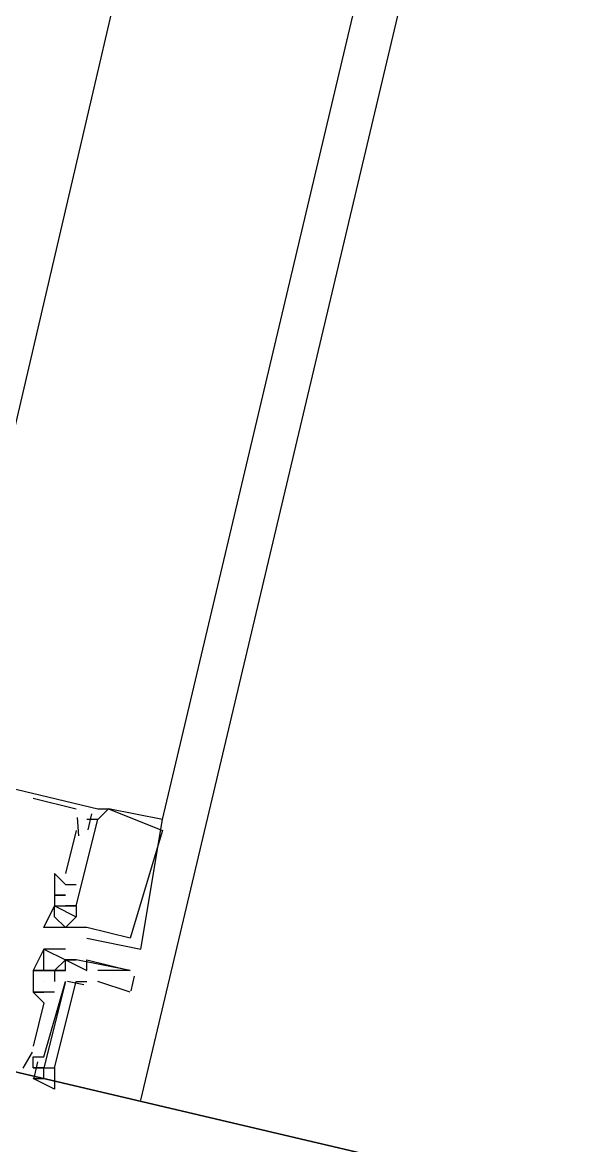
# Model space of a CAD drawing. Header units: feet. Extents: x -84 to 198, y -22 to 181.
# Drawn here: x 125.054 to 125.737, y 126.602 to 127.99 of the extents above; entities that cross this region are included whole.
import ezdxf

# ---------------------------------------------------------------- set-up
doc = ezdxf.new("R2010")
doc.units = ezdxf.units.FT
doc.layers.add('A-LINEA', color=7, linetype='CONTINUOUS')
doc.layers.add('A-MURO-CONCRETO', color=8, linetype='CONTINUOUS')

msp = doc.modelspace()

# ---------------------------------------------------------------- linework, layer by layer
at = {"layer": 'A-LINEA'}
for p, q in [((125.2, 126.6578), (128.6933, 141.4178)), ((125.2267, 127.0044), (126.8533, 133.8844)), ((125.0667, 127.0311), (125.12, 127.0178)), ((125.0667, 127.0311), (125.0667, 127.0311)), ((125.0667, 127.0311), (125.12, 127.0178)), ((125.0667, 127.0311), (125.0667, 127.0311)), ((125.0667, 127.0311), (125.12, 127.0178)), ((125.0667, 127.0311), (125.0667, 127.0311)), ((125.12, 127.0178), (125.12, 127.0178)), ((125.12, 127.0178), (125.12, 127.0178)), ((125.12, 127.0178), (125.12, 127.0178)), ((125.139, 127.0117), (125.1343, 126.9917)), ((125.139, 127.0117), (125.1343, 126.9917)), ((125.139, 127.0117), (125.1343, 126.9917)), ((125.1467, 127.0178), (125.1467, 127.0178)), ((125.1467, 127.0178), (125.1467, 127.0178)), ((125.1467, 127.0178), (125.1467, 127.0178)), ((125.1467, 127.0178), (125.1467, 127.0178)), ((125.1467, 127.0178), (125.1467, 127.0178)), ((125.1467, 127.0178), (125.1467, 127.0178)), ((125.16, 127.0178), (125.16, 127.0178)), ((125.16, 127.0178), (125.16, 127.0178)), ((125.16, 127.0178), (125.16, 127.0178)), ((125.16, 127.0178), (125.16, 127.0178)), ((125.16, 127.0178), (125.16, 127.0178)), ((125.16, 127.0178), (125.16, 127.0178)), ((125.16, 127.0178), (125.16, 127.0178)), ((125.16, 127.0178), (125.16, 127.0178)), ((125.16, 127.0178), (125.16, 127.0178)), ((125.1213, 127.0069), (125.1229, 126.9842)), ((125.1213, 127.0069), (125.1229, 126.9842)), ((125.1213, 127.0069), (125.1229, 126.9842)), ((125.1333, 127.0044), (125.1333, 127.0044)), ((125.1333, 127.0044), (125.1333, 127.0044)), ((125.1333, 127.0044), (125.1333, 127.0044)), ((125.1467, 127.0044), (125.1467, 127.0044)), ((125.1467, 127.0044), (125.1467, 127.0044)), ((125.1467, 127.0044), (125.1467, 127.0044)), ((125.1467, 127.0044), (125.1467, 127.0044)), ((125.1467, 127.0044), (125.1467, 127.0044)), ((125.1467, 127.0044), (125.1467, 127.0044)), ((125.16, 127.0044), (125.16, 127.0044)), ((125.16, 127.0044), (125.16, 127.0044)), ((125.16, 127.0044), (125.16, 127.0044)), ((125.16, 127.0044), (125.16, 127.0044)), ((125.16, 127.0044), (125.16, 127.0044)), ((125.16, 127.0044), (125.16, 127.0044)), ((125.2267, 127.0044), (125.2267, 127.0044)), ((125.2267, 127.0044), (125.2267, 127.0044)), ((125.2267, 127.0044), (125.2267, 127.0044)), ((125.12, 126.9911), (125.1067, 126.9378)), ((125.12, 126.9911), (125.1067, 126.9378)), ((125.12, 126.9911), (125.1067, 126.9378)), ((125.12, 126.9911), (125.12, 126.9911)), ((125.12, 126.9911), (125.12, 126.9911)), ((125.12, 126.9911), (125.12, 126.9911)), ((125.2267, 126.9911), (125.2267, 126.9911)), ((125.2267, 126.9911), (125.2267, 126.9911)), ((125.2267, 126.9911), (125.2267, 126.9911)), ((125.1067, 126.9244), (125.0933, 126.9378)), ((125.0933, 126.9378), (125.0933, 126.8978)), ((125.0933, 126.9378), (125.0933, 126.9378)), ((125.1067, 126.9244), (125.0933, 126.9378)), ((125.0933, 126.9378), (125.0933, 126.8978)), ((125.0933, 126.9378), (125.0933, 126.9378)), ((125.1067, 126.9244), (125.0933, 126.9378)), ((125.0933, 126.9378), (125.0933, 126.8978)), ((125.0933, 126.9378), (125.0933, 126.9378)), ((125.1067, 126.9378), (125.1067, 126.9378)), ((125.1067, 126.9378), (125.1067, 126.9378)), ((125.1067, 126.9378), (125.1067, 126.9378)), ((125.0933, 126.9244), (125.0933, 126.9244)), ((125.0933, 126.9244), (125.0933, 126.9244)), ((125.0933, 126.9244), (125.0933, 126.9244)), ((125.1067, 126.9244), (125.12, 126.9244)), ((125.1067, 126.9244), (125.1067, 126.9244)), ((125.1067, 126.9244), (125.1067, 126.9244)), ((125.1067, 126.9244), (125.12, 126.9244)), ((125.1067, 126.9244), (125.1067, 126.9244)), ((125.1067, 126.9244), (125.1067, 126.9244)), ((125.1067, 126.9244), (125.12, 126.9244)), ((125.1067, 126.9244), (125.1067, 126.9244)), ((125.1067, 126.9244), (125.1067, 126.9244)), ((125.12, 126.9244), (125.12, 126.9244)), ((125.12, 126.9244), (125.12, 126.9244)), ((125.12, 126.9244), (125.12, 126.9244)), ((125.0933, 126.9111), (125.0933, 126.9111)), ((125.0933, 126.9111), (125.0933, 126.9111)), ((125.0933, 126.9111), (125.0933, 126.9111)), ((125.0933, 126.9111), (125.0933, 126.9111)), ((125.0933, 126.9111), (125.0933, 126.9111)), ((125.0933, 126.9111), (125.0933, 126.9111)), ((125.1067, 126.9111), (125.1067, 126.9111)), ((125.1067, 126.9111), (125.1067, 126.9111)), ((125.1067, 126.9111), (125.1067, 126.9111)), ((125.1067, 126.9111), (125.1067, 126.9111)), ((125.1067, 126.9111), (125.1067, 126.9111)), ((125.1067, 126.9111), (125.1067, 126.9111)), ((125.12, 126.9111), (125.12, 126.9111)), ((125.12, 126.9111), (125.12, 126.9111)), ((125.12, 126.9111), (125.12, 126.9111)), ((125.12, 126.9111), (125.12, 126.9111)), ((125.12, 126.9111), (125.12, 126.9111)), ((125.12, 126.9111), (125.12, 126.9111)), ((125.0933, 126.8978), (125.0933, 126.8978)), ((125.0933, 126.8978), (125.0933, 126.8978)), ((125.0933, 126.8978), (125.0933, 126.8978)), ((125.0933, 126.8978), (125.0933, 126.8978)), ((125.0933, 126.8978), (125.0933, 126.8978)), ((125.0933, 126.8978), (125.0933, 126.8978)), ((125.0933, 126.8978), (125.0933, 126.8978)), ((125.0933, 126.8978), (125.0933, 126.8978)), ((125.0933, 126.8978), (125.0933, 126.8978)), ((125.0933, 126.8844), (125.0933, 126.8844)), ((125.0933, 126.8844), (125.0933, 126.8844)), ((125.0933, 126.8844), (125.0933, 126.8844)), ((125.1067, 126.8978), (125.1067, 126.8978)), ((125.1067, 126.8978), (125.1067, 126.8978)), ((125.1067, 126.8978), (125.1067, 126.8978)), ((125.1067, 126.8978), (125.1067, 126.8978)), ((125.1067, 126.8978), (125.1067, 126.8978)), ((125.1067, 126.8978), (125.1067, 126.8978)), ((125.1067, 126.8978), (125.1067, 126.8978)), ((125.1067, 126.8978), (125.1067, 126.8978)), ((125.1067, 126.8978), (125.1067, 126.8978)), ((125.12, 126.8978), (125.12, 126.8978)), ((125.12, 126.8978), (125.12, 126.8978)), ((125.12, 126.8978), (125.12, 126.8978)), ((125.12, 126.8978), (125.12, 126.8978)), ((125.12, 126.8978), (125.12, 126.8978)), ((125.12, 126.8978), (125.12, 126.8978)), ((125.12, 126.8978), (125.12, 126.8978)), ((125.12, 126.8978), (125.12, 126.8978)), ((125.12, 126.8978), (125.12, 126.8978)), ((125.12, 126.8978), (125.12, 126.8978)), ((125.12, 126.8978), (125.12, 126.8978)), ((125.12, 126.8978), (125.12, 126.8978)), ((125.12, 126.8844), (125.12, 126.8844)), ((125.12, 126.8844), (125.12, 126.8844)), ((125.12, 126.8844), (125.12, 126.8844)), ((125.12, 126.8844), (125.12, 126.8844)), ((125.12, 126.8844), (125.12, 126.8844)), ((125.12, 126.8844), (125.12, 126.8844)), ((125.08, 126.8711), (125.08, 126.8711)), ((125.08, 126.8711), (125.08, 126.8711)), ((125.08, 126.8711), (125.08, 126.8711)), ((125.0933, 126.8711), (125.0933, 126.8711)), ((125.0933, 126.8711), (125.0933, 126.8711)), ((125.0933, 126.8711), (125.0933, 126.8711)), ((125.1067, 126.8711), (125.1067, 126.8711)), ((125.1067, 126.8711), (125.1067, 126.8711)), ((125.1067, 126.8711), (125.1067, 126.8711)), ((125.12, 126.8711), (125.12, 126.8711)), ((125.12, 126.8711), (125.12, 126.8711)), ((125.12, 126.8711), (125.12, 126.8711)), ((125.12, 126.8711), (125.12, 126.8711)), ((125.12, 126.8711), (125.12, 126.8711)), ((125.12, 126.8711), (125.12, 126.8711)), ((125.1333, 126.8711), (125.1333, 126.8711)), ((125.1333, 126.8711), (125.1333, 126.8711)), ((125.1333, 126.8711), (125.1333, 126.8711)), ((125.1333, 126.8711), (125.1333, 126.8711)), ((125.1333, 126.8711), (125.1333, 126.8711)), ((125.1333, 126.8711), (125.1333, 126.8711)), ((125.1467, 126.8711), (125.1467, 126.8711)), ((125.1467, 126.8711), (125.1467, 126.8711)), ((125.1467, 126.8711), (125.1467, 126.8711)), ((125.1333, 126.8578), (125.1333, 126.8578)), ((125.1333, 126.8578), (125.1333, 126.8578)), ((125.1333, 126.8578), (125.1333, 126.8578)), ((125.1867, 126.8578), (125.1867, 126.8578)), ((125.1867, 126.8578), (125.1867, 126.8578)), ((125.1867, 126.8578), (125.1867, 126.8578)), ((125.08, 126.8444), (125.08, 126.8444)), ((125.08, 126.8444), (125.08, 126.8444)), ((125.0933, 126.8444), (125.0933, 126.8444)), ((125.1067, 126.8444), (125.1067, 126.8444)), ((125.2, 126.8444), (125.2, 126.8444)), ((125.2, 126.8444), (125.2, 126.8444)), ((125.2, 126.8444), (125.2, 126.8444)), ((125.1067, 126.8311), (125.1067, 126.8311)), ((125.1067, 126.8311), (125.1067, 126.8311)), ((125.1067, 126.8311), (125.1067, 126.8311)), ((125.1067, 126.8311), (125.1067, 126.8311)), ((125.12, 126.8311), (125.12, 126.8311)), ((125.12, 126.8311), (125.12, 126.8311)), ((125.1333, 126.8311), (125.1333, 126.8311)), ((125.0667, 126.8178), (125.0667, 126.8178)), ((125.0667, 126.8178), (125.0667, 126.8178)), ((125.0667, 126.8178), (125.0667, 126.8178)), ((125.0667, 126.8178), (125.0667, 126.8178)), ((125.08, 126.8178), (125.08, 126.8178)), ((125.08, 126.8178), (125.08, 126.8178)), ((125.08, 126.8178), (125.08, 126.8178)), ((125.08, 126.8178), (125.08, 126.8178)), ((125.08, 126.8178), (125.08, 126.8178)), ((125.0933, 126.8178), (125.0933, 126.8178)), ((125.0933, 126.8178), (125.0933, 126.8178)), ((125.0933, 126.8178), (125.0933, 126.8178)), ((125.0933, 126.8178), (125.0933, 126.8178)), ((125.0933, 126.8178), (125.0933, 126.8178)), ((125.0933, 126.8178), (125.0933, 126.8178)), ((125.1067, 126.8178), (125.1067, 126.8178)), ((125.1067, 126.8178), (125.1067, 126.8178)), ((125.1067, 126.8178), (125.1067, 126.8178)), ((125.1067, 126.8178), (125.1067, 126.8178)), ((125.1333, 126.8178), (125.1333, 126.8178)), ((125.1867, 126.8178), (125.1867, 126.8178)), ((125.08, 126.8044), (125.08, 126.8044)), ((125.08, 126.8044), (125.08, 126.8044)), ((125.08, 126.8044), (125.08, 126.8044)), ((125.08, 126.8044), (125.08, 126.8044)), ((125.08, 126.8044), (125.08, 126.8044)), ((125.08, 126.8044), (125.08, 126.8044)), ((125.0933, 126.8044), (125.0933, 126.8044)), ((125.0933, 126.8044), (125.0933, 126.8044)), ((125.0933, 126.8044), (125.0933, 126.8044)), ((125.1067, 126.8044), (125.1067, 126.8044)), ((125.1067, 126.8044), (125.1067, 126.8044)), ((125.1067, 126.8044), (125.1067, 126.8044)), ((125.1295, 126.8003), (125.1092, 126.8042)), ((125.1295, 126.8003), (125.1092, 126.8042)), ((125.1295, 126.8003), (125.1092, 126.8042)), ((125.1867, 126.7911), (125.1467, 126.8044)), ((125.1917, 126.811), (125.1873, 126.7927)), ((125.0667, 126.7911), (125.0667, 126.7911)), ((125.0667, 126.7911), (125.0667, 126.7911)), ((125.0667, 126.7911), (125.0667, 126.7911)), ((125.0667, 126.7911), (125.0667, 126.7911)), ((125.0667, 126.7911), (125.0667, 126.7911)), ((125.0667, 126.7911), (125.0667, 126.7911)), ((125.0667, 126.7911), (125.0667, 126.7911)), ((125.0667, 126.7911), (125.0667, 126.7911)), ((125.0667, 126.7911), (125.0667, 126.7911)), ((125.08, 126.7911), (125.08, 126.7911)), ((125.08, 126.7911), (125.08, 126.7911)), ((125.08, 126.7911), (125.08, 126.7911)), ((125.08, 126.7911), (125.08, 126.7911)), ((125.08, 126.7911), (125.08, 126.7911)), ((125.08, 126.7911), (125.08, 126.7911)), ((125.08, 126.7911), (125.08, 126.7911)), ((125.08, 126.7911), (125.08, 126.7911)), ((125.08, 126.7911), (125.08, 126.7911)), ((125.0933, 126.7911), (125.0933, 126.7911)), ((125.0933, 126.7911), (125.0933, 126.7911)), ((125.0933, 126.7911), (125.0933, 126.7911)), ((125.08, 126.7778), (125.08, 126.7778)), ((125.08, 126.7778), (125.08, 126.7778)), ((125.08, 126.7778), (125.08, 126.7778)), ((125.0667, 126.7244), (125.0667, 126.7244)), ((125.0667, 126.7244), (125.0667, 126.7244)), ((125.0667, 126.7244), (125.0667, 126.7244)), ((125.0655, 126.7168), (125.0539, 126.6973)), ((125.0655, 126.7168), (125.0539, 126.6973)), ((125.0655, 126.7168), (125.0539, 126.6973)), ((125.0667, 126.7111), (125.0667, 126.7111)), ((125.0667, 126.7111), (125.0667, 126.7111)), ((125.0667, 126.7111), (125.0667, 126.7111)), ((125.0723, 126.7051), (125.0676, 126.685)), ((125.0723, 126.7051), (125.0676, 126.685)), ((125.0723, 126.7051), (125.0676, 126.685)), ((125.08, 126.7111), (125.08, 126.7111)), ((125.08, 126.7111), (125.08, 126.7111)), ((125.08, 126.7111), (125.08, 126.7111)), ((125.0667, 126.6978), (125.0667, 126.6978)), ((125.0667, 126.6978), (125.0667, 126.6978)), ((125.0667, 126.6978), (125.0667, 126.6978)), ((125.0667, 126.6978), (125.0667, 126.6978)), ((125.0667, 126.6978), (125.0667, 126.6978)), ((125.0667, 126.6978), (125.0667, 126.6978)), ((125.08, 126.6978), (125.08, 126.6978)), ((125.08, 126.6978), (125.08, 126.6978)), ((125.08, 126.6978), (125.08, 126.6978)), ((125.08, 126.6844), (125.08, 126.6844)), ((125.08, 126.6844), (125.08, 126.6844)), ((125.08, 126.6844), (125.08, 126.6844))]:
    msp.add_line(p, q, dxfattribs=at)
for points in [[(124.9467, 127.0711), (125.36, 128.8444), (125.7067, 130.2844)], [(124.4667, 127.0311), (124.4533, 127.0178), (124.44, 127.0311), (124.48, 127.1778), (125.1467, 127.0178), (125.16, 127.0178)], [(124.4667, 127.0311), (124.4533, 127.0178), (124.44, 127.0311), (124.48, 127.1778), (125.1467, 127.0178), (125.16, 127.0178)], [(124.4667, 127.0311), (124.4533, 127.0178), (124.44, 127.0311), (124.48, 127.1778), (125.1467, 127.0178), (125.16, 127.0178)], [(124.4667, 127.0711), (124.4533, 126.9911), (124.4267, 127.0044), (124.4, 126.8444), (125.08, 126.6844), (125.08, 126.6978)], [(124.4667, 127.0711), (124.4533, 126.9911), (124.4267, 127.0044), (124.4, 126.8444), (125.08, 126.6844), (125.08, 126.6978)], [(124.4667, 127.0711), (124.4533, 126.9911), (124.4267, 127.0044), (124.4, 126.8444), (125.08, 126.6844), (125.08, 126.6978)], [(125.1333, 126.8578), (125.2, 126.8444), (125.2267, 127.0044), (125.2267, 127.0044), (125.16, 127.0178), (125.1467, 127.0044)], [(125.16, 127.0178), (125.2267, 126.9911), (125.2267, 126.9911), (125.1867, 126.8578), (125.1867, 126.8578), (125.1333, 126.8711)], [(125.1333, 126.8578), (125.2, 126.8444), (125.2267, 127.0044), (125.2267, 127.0044), (125.16, 127.0178), (125.1467, 127.0044)], [(125.16, 127.0178), (125.2267, 126.9911), (125.2267, 126.9911), (125.1867, 126.8578), (125.1867, 126.8578), (125.1333, 126.8711)], [(125.1333, 126.8578), (125.2, 126.8444), (125.2267, 127.0044), (125.2267, 127.0044), (125.16, 127.0178), (125.1467, 127.0044)], [(125.16, 127.0178), (125.2267, 126.9911), (125.2267, 126.9911), (125.1867, 126.8578), (125.1867, 126.8578), (125.1333, 126.8711)], [(125.1067, 126.8978), (125.1067, 126.8978), (125.12, 126.8978), (125.1467, 127.0044), (125.1333, 127.0044)], [(125.1067, 126.8978), (125.1067, 126.8978), (125.12, 126.8978), (125.1467, 127.0044), (125.1333, 127.0044)], [(125.1067, 126.8978), (125.1067, 126.8978), (125.12, 126.8978), (125.1467, 127.0044), (125.1333, 127.0044)], [(125.0933, 126.9111), (125.1067, 126.9111), (125.0933, 126.9111), (125.1067, 126.9111), (125.1067, 126.9111)], [(125.0933, 126.9111), (125.1067, 126.9111), (125.0933, 126.9111), (125.1067, 126.9111), (125.1067, 126.9111)], [(125.0933, 126.9111), (125.1067, 126.9111), (125.0933, 126.9111), (125.1067, 126.9111), (125.1067, 126.9111)], [(125.1333, 126.8711), (125.12, 126.8711), (125.0933, 126.8711), (125.08, 126.8711), (125.0933, 126.8978), (125.0933, 126.8978), (125.0933, 126.8978), (125.0933, 126.8978), (125.1067, 126.8978), (125.1067, 126.8978)], [(125.1333, 126.8711), (125.12, 126.8711), (125.0933, 126.8711), (125.08, 126.8711), (125.0933, 126.8978), (125.0933, 126.8978), (125.0933, 126.8978), (125.0933, 126.8978), (125.1067, 126.8978), (125.1067, 126.8978)], [(125.1333, 126.8711), (125.12, 126.8711), (125.0933, 126.8711), (125.08, 126.8711), (125.0933, 126.8978), (125.0933, 126.8978), (125.0933, 126.8978), (125.0933, 126.8978), (125.1067, 126.8978), (125.1067, 126.8978)], [(125.12, 126.8978), (125.12, 126.8844), (125.12, 126.8844), (125.1067, 126.8711), (125.0933, 126.8844), (125.0933, 126.8978), (125.12, 126.8844)], [(125.12, 126.8978), (125.12, 126.8844), (125.12, 126.8844), (125.1067, 126.8711), (125.0933, 126.8844), (125.0933, 126.8978), (125.12, 126.8844)], [(125.12, 126.8978), (125.12, 126.8844), (125.12, 126.8844), (125.1067, 126.8711), (125.0933, 126.8844), (125.0933, 126.8978), (125.12, 126.8844)], [(125.12, 126.8978), (125.1067, 126.8978), (125.12, 126.8978)], [(125.12, 126.8978), (125.1067, 126.8978), (125.12, 126.8978)], [(125.12, 126.8978), (125.1067, 126.8978), (125.12, 126.8978)], [(125.1333, 126.8711), (125.1333, 126.8711), (125.1333, 126.8711), (125.12, 126.8711)], [(125.1333, 126.8711), (125.1333, 126.8711), (125.1333, 126.8711), (125.12, 126.8711)], [(125.1333, 126.8711), (125.1333, 126.8711), (125.1333, 126.8711), (125.12, 126.8711)], [(127.4133, 124.4178), (127.8, 126.0444), (124.4, 126.8444), (124.0133, 125.2178), (127.4133, 124.4178)], [(125.1067, 126.8444), (125.0933, 126.8444), (125.08, 126.8444), (125.0667, 126.8178), (125.08, 126.8178), (125.08, 126.8178), (125.08, 126.8178), (125.08, 126.8178), (125.0933, 126.8178), (125.0933, 126.8178), (125.1067, 126.8178), (125.1067, 126.8311), (125.1067, 126.8311)], [(125.0933, 126.8178), (125.08, 126.8178), (125.08, 126.8444), (125.1067, 126.8311), (125.0933, 126.8178)], [(125.1067, 126.8311), (125.1067, 126.8311), (125.1333, 126.8178), (125.1333, 126.8178), (125.1333, 126.8311), (125.1333, 126.8311), (125.1867, 126.8178), (125.1867, 126.8178), (125.12, 126.8311), (125.1067, 126.8311), (125.12, 126.8311)], [(125.08, 126.8178), (125.0667, 126.8178), (125.0667, 126.7911)], [(125.08, 126.8178), (125.0667, 126.8178), (125.0667, 126.7911)], [(125.08, 126.8178), (125.0667, 126.8178), (125.0667, 126.7911)], [(125.1067, 126.8178), (125.0933, 126.8178), (125.0933, 126.8044)], [(125.1067, 126.8178), (125.0933, 126.8178), (125.0933, 126.8044)], [(125.1067, 126.8178), (125.0933, 126.8178), (125.0933, 126.8044)], [(125.1867, 126.8178), (125.1467, 126.8178), (125.1467, 126.8178)], [(125.0667, 126.7111), (125.08, 126.7111), (125.1067, 126.8044)], [(125.0667, 126.7111), (125.08, 126.7111), (125.1067, 126.8044)], [(125.0667, 126.7111), (125.08, 126.7111), (125.1067, 126.8044)], [(125.1067, 126.8044), (125.08, 126.6978), (125.0933, 126.6978), (125.12, 126.8044), (125.1333, 126.8044)], [(125.1067, 126.8044), (125.08, 126.6978), (125.0933, 126.6978), (125.12, 126.8044), (125.1333, 126.8044)], [(125.1067, 126.8044), (125.08, 126.6978), (125.0933, 126.6978), (125.12, 126.8044), (125.1333, 126.8044)], [(125.0667, 126.7911), (125.08, 126.7778), (125.0667, 126.7244)], [(125.0933, 126.7911), (125.08, 126.7911), (125.0667, 126.7911), (125.08, 126.7911), (125.0667, 126.7911)], [(125.0667, 126.7911), (125.08, 126.7778), (125.0667, 126.7244)], [(125.0933, 126.7911), (125.08, 126.7911), (125.0667, 126.7911), (125.08, 126.7911), (125.0667, 126.7911)], [(125.0667, 126.7911), (125.08, 126.7778), (125.0667, 126.7244)], [(125.0933, 126.7911), (125.08, 126.7911), (125.0667, 126.7911), (125.08, 126.7911), (125.0667, 126.7911)], [(125.0667, 126.6978), (125.08, 126.6978), (125.0933, 126.6978), (125.0933, 126.6711), (125.0667, 126.6844), (125.08, 126.6844), (125.08, 126.6978), (125.0667, 126.6978), (125.0667, 126.7111)]]:
    msp.add_lwpolyline(points, dxfattribs=at)
at = {"layer": 'A-MURO-CONCRETO'}
msp.add_lwpolyline([(124.4, 126.8444), (127.8, 126.0444), (124.2, 126.0444), (124.4, 126.8444), (124.4, 126.8444)], dxfattribs=at)

doc.saveas('drawing.dxf')
